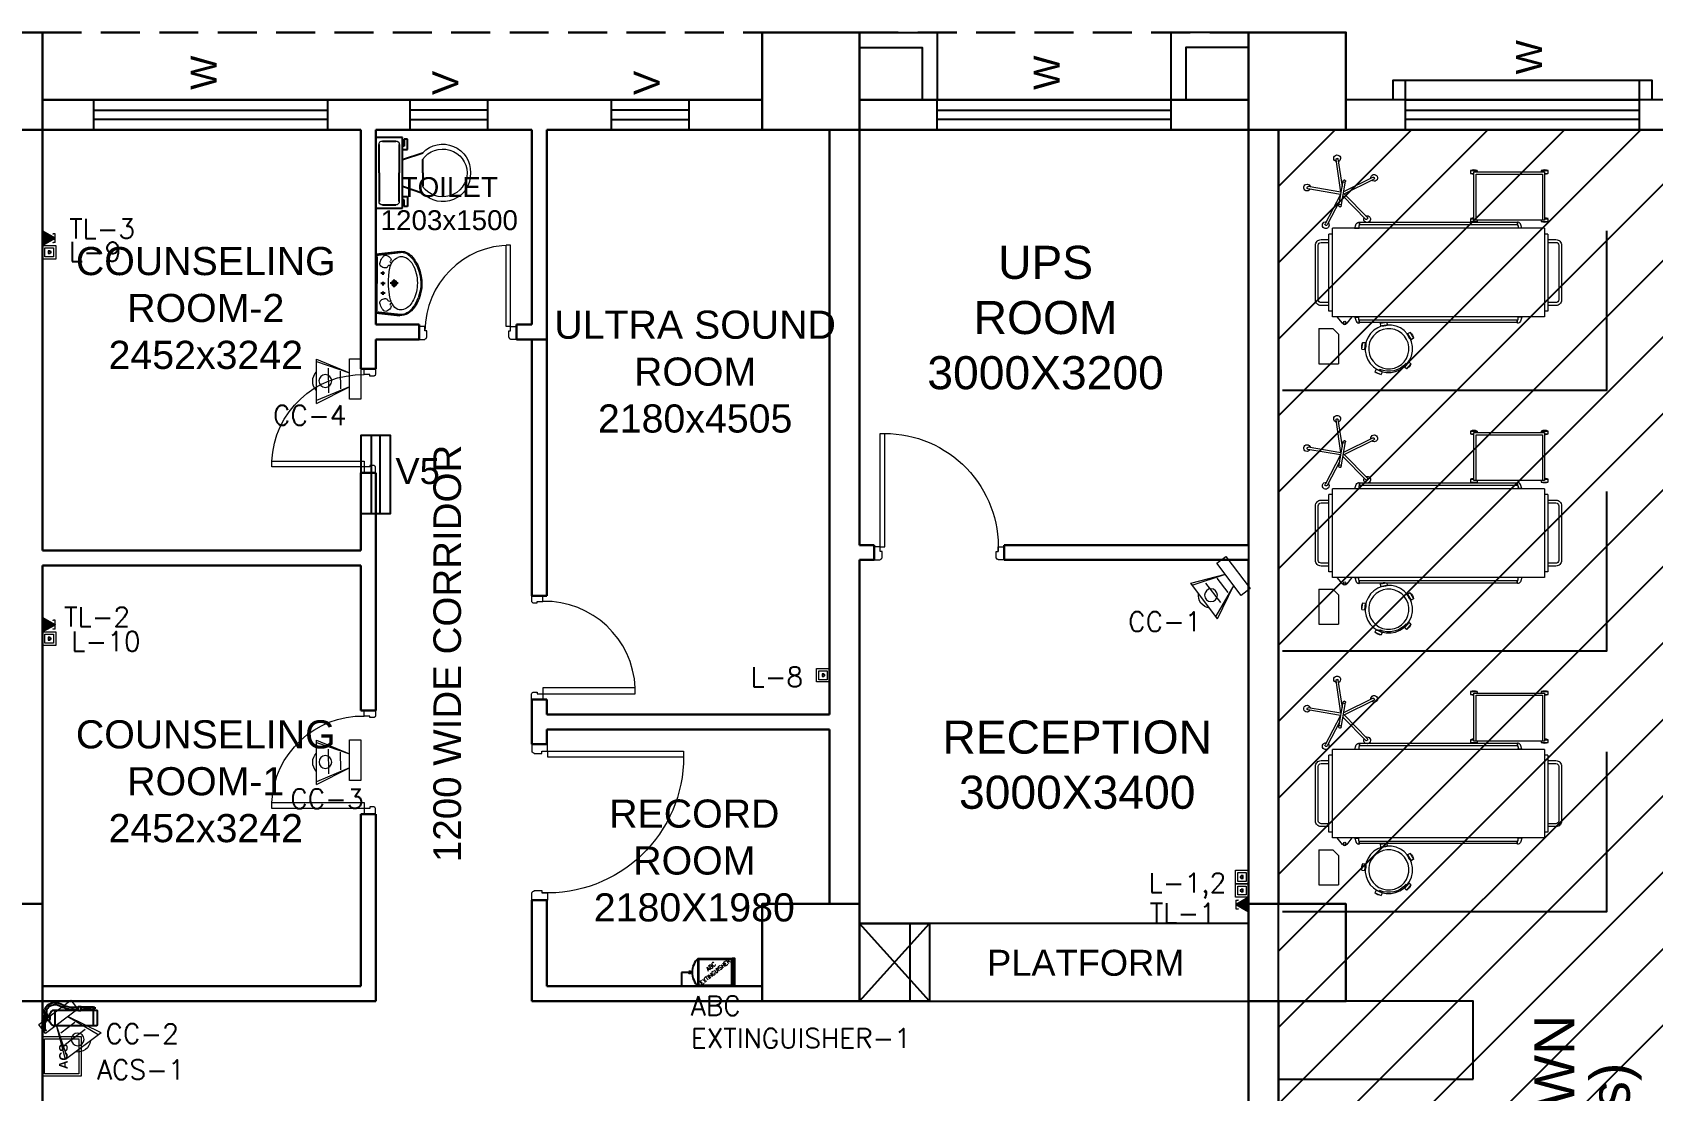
# Model space of a CAD drawing. Header units: millimetres. Extents: x 3552052 to 4144896, y -707811 to -630695.
# Drawn here: x 3829837 to 3842324, y -646092 to -637939 of the extents above; entities that cross this region are included whole.
import ezdxf
from ezdxf.enums import TextEntityAlignment as Align

# ---------------------------------------------------------------- set-up
doc = ezdxf.new("R2010")
doc.units = ezdxf.units.MM
doc.header["$LTSCALE"] = 6
doc.header["$MEASUREMENT"] = 0
doc.linetypes.add('HIDDEN', pattern=[0.375, 0.25, -0.125])
doc.layers.get('0').update_dxf_attribs({"linetype": 'CONTINUOUS', "lineweight": 0})
for name, color, linetype, lineweight in [('Bed', 33, 'CONTINUOUS', 0), ('Chajja', 7, 'CONTINUOUS', 0), ('COL', 5, 'CONTINUOUS', 0), ('D.F', 251, 'CONTINUOUS', 0), ('DIM', 7, 'CONTINUOUS', 0), ('DOOR', 44, 'CONTINUOUS', 0), ('ELE-TEL POINT', 4, 'CONTINUOUS', 0), ('ELE.LAN POINT', 3, 'CONTINUOUS', 0), ('FA-FIRE TEXT', 7, 'CONTINUOUS', 0), ('FUR', 21, 'CONTINUOUS', 0), ('JOINERY', 7, 'CONTINUOUS', 0), ('LV-ACS', 30, 'CONTINUOUS', 0), ('LV.CC CEMARA', 66, 'CONTINUOUS', 0), ('Staircase', 7, 'CONTINUOUS', 0), ('TEXT', 5, 'CONTINUOUS', 0), ('WALL', 8, 'CONTINUOUS', 0), ('Window', 161, 'CONTINUOUS', 0)]:
    doc.layers.add(name, color=color, linetype=linetype, lineweight=lineweight)
doc.layers.add('dwgmodels.com', color=250, linetype='CONTINUOUS')
doc.layers.add('FIRE EXTINGUISHER', color=7, linetype='CONTINUOUS')
doc.styles.add('ARIAL', font='arial.ttf')
doc.styles.add('ROMANS', font='romans.shx')
doc.styles.get("Standard").update_dxf_attribs({"font": 'SIMPLEX'})
doc.linetypes.add('ZIGZAG', pattern='A,0.0001,-0.2,[131,ltypeshp.shx,S=0.2,R=0,X=-0.2,Y=0],-0.4,[131,ltypeshp.shx,S=0.2,R=180,X=0.2,Y=0],-0.2', length=0.8001)

# ---------------------------------------------------------------- blocks, each defined once
blk = doc.blocks.new('A$C19B8274B')
at = {"layer": 'DOOR'}
for p, q in [((-45, 925), (-80, 925)), ((-80, 50), (-80, 925)), ((-45, 50), (-45, 925)), ((-45, 50), (-80, 50)), ((-955, -50), (-955, -47.5)), ((-940, -35), (-942.5, -35)), ((-60, -35), (-57.5, -35)), ((-45, -50), (-45, -47.5))]:
    blk.add_line(p, q, dxfattribs=at)
for points in [[(-940, 15), (-955, 15), (-955, 50), (-1000, 50), (-1000, -50), (-955, -50)], [(-940, -35), (-940, 15)], [(-60, 15), (-45, 15), (-45, 50), (0, 50), (0, -50), (-45, -50)], [(-60, -35), (-60, 15)]]:
    blk.add_lwpolyline(points, dxfattribs=at)
at = {"layer": 'DOOR', "color": 145}
blk.add_arc((-80, 50), 875, 90, 182.29244, dxfattribs=at)
at = {"layer": 'DOOR'}
for centre, start, end in [((-955, -35), 270, 0), ((-45, -35), 180, 270)]:
    blk.add_arc(centre, 12.5, start, end, dxfattribs=at)
blk = doc.blocks.new('A$C6969112B')
at = {"layer": 'Bed', "color": 8}
for p, q in [((1421, 1704), (1464, 1956)), ((1438, 1701), (1481, 1953)), ((387, 1872), (116, 1872)), ((116, 1872), (116, 1719)), ((343, 1719), (387, 1762)), ((387, 1872), (387, 1762)), ((478, 1766), (1160, 1766)), ((478, 131), (478, 1766)), ((521, 1793), (1116, 1793)), ((521, 1766), (521, 1793)), ((1116, 1766), (1116, 1793)), ((1160, 131), (1160, 1766)), ((1374, 1709), (1186, 1807)), ((1421, 1704), (1194, 1823)), ((343, 1719), (116, 1719)), ((428, 1689), (478, 1729)), ((428, 1654), (478, 1615)), ((1409, 1685), (1229, 1510)), ((1425, 1676), (1242, 1497)), ((1324, 1707), (1324, 1710)), ((1329, 1699), (1522, 1666)), ((1332, 1716), (1525, 1683)), ((1340, 1697), (1343, 1714)), ((1425, 1676), (1538, 1447)), ((1438, 1701), (1691, 1738)), ((1443, 1679), (1554, 1454)), ((1483, 1690), (1694, 1721)), ((1512, 1667), (1515, 1685)), ((1530, 1671), (1531, 1675)), ((229, 1539), (227, 1517)), ((227, 1517), (279, 1511)), ((229, 1539), (281, 1533)), ((281, 1533), (279, 1511)), ((432, 1559), (432, 1557)), ((434, 343), (434, 1557)), ((451, 343), (451, 1557)), ((453, 1559), (453, 1557)), ((476, 1595), (476, 1561)), ((1162, 1595), (1162, 1561)), ((1185, 1559), (1185, 1557)), ((1186, 343), (1186, 1557)), ((1204, 343), (1204, 1557)), ((1205, 1559), (1205, 1557)), ((55, 1439), (34, 1391)), ((54, 1382), (34, 1391)), ((75, 1430), (54, 1382)), ((75, 1430), (55, 1439)), ((72, 1402), (64, 1406)), ((429, 1399), (408, 1396)), ((408, 1396), (414, 1344)), ((429, 1399), (436, 1347)), ((436, 1347), (414, 1344)), ((76, 1196), (91, 1212)), ((116, 1161), (76, 1196)), ((130, 1178), (91, 1212)), ((120, 1198), (114, 1191)), ((116, 1161), (130, 1178)), ((347, 1187), (301, 1160)), ((313, 1141), (301, 1160)), ((358, 1168), (313, 1141)), ((358, 1168), (347, 1187)), ((1234, 703), (1212, 703)), ((1212, 703), (1212, 650)), ((1223, 650), (1212, 650)), ((1223, 131), (1223, 676)), ((1223, 676), (1594, 676)), ((1223, 659), (1577, 659)), ((1234, 703), (1234, 676)), ((1577, 659), (1577, 148)), ((1605, 703), (1583, 703)), ((1583, 703), (1583, 676)), ((1594, 676), (1594, 131)), ((1605, 650), (1594, 650)), ((1605, 703), (1605, 650)), ((432, 340), (432, 343)), ((453, 340), (453, 343)), ((476, 304), (476, 339)), ((1162, 304), (1162, 339)), ((1185, 340), (1185, 343)), ((1205, 340), (1205, 343)), ((1160, 131), (478, 131)), ((521, 105), (521, 131)), ((1116, 105), (1116, 131)), ((1223, 157), (1212, 157)), ((1212, 157), (1212, 105)), ((1577, 148), (1223, 148)), ((1594, 131), (1223, 131)), ((1234, 131), (1234, 105)), ((1583, 131), (1583, 105)), ((1605, 157), (1594, 157)), ((1605, 157), (1605, 105)), ((1116, 105), (521, 105)), ((1234, 105), (1212, 105)), ((1605, 105), (1583, 105))]:
    blk.add_line(p, q, dxfattribs=at)
for points in [[(565, 1793), (565, 1854, -0.414214), (608, 1897), (1029, 1897, -0.414214), (1073, 1854), (1073, 1793)], [(587, 1793), (587, 1854, -0.414214), (608, 1875), (1029, 1875, -0.414214), (1051, 1854), (1051, 1793)], [(476, 1593), (451, 1585, 0.318781), (430, 1563), (430, 1559), (455, 1559), (455, 1563), (476, 1563)], [(1162, 1593), (1186, 1585, -0.318781), (1208, 1563), (1208, 1559), (1182, 1559), (1182, 1563), (1162, 1563)], [(476, 307), (451, 314, -0.318781), (430, 336), (430, 340), (455, 340), (455, 336), (476, 336)], [(1162, 307), (1186, 314, 0.318781), (1208, 336), (1208, 340), (1182, 340), (1182, 336), (1162, 336)], [(1073, 105), (1073, 44, -0.414214), (1029, 0), (608, 0, -0.414214), (565, 44), (565, 105)], [(1051, 105), (1051, 44, -0.414214), (1029, 22), (608, 22, -0.414214), (587, 44), (587, 105)]]:
    blk.add_lwpolyline(points, format="xyb", dxfattribs=at)
for points in [[(432, 1557), (453, 1557)], [(476, 1595), (478, 1595)], [(476, 1561), (478, 1561)], [(1162, 1595), (1160, 1595)], [(1162, 1561), (1160, 1561)], [(1205, 1557), (1185, 1557)], [(432, 343), (453, 343)], [(476, 339), (478, 339)], [(476, 304), (478, 304)], [(1162, 339), (1160, 339)], [(1162, 304), (1160, 304)], [(1205, 343), (1185, 343)]]:
    blk.add_lwpolyline(points, dxfattribs=at)
blk.add_circle((435, 1672), 9.27, dxfattribs=at)
for centre, radius, start, end in [((441, 1672), 21.4, 125.427, 234.573), ((1289, 676), 80.7, 161.0754, 198.9246), ((1158, 676), 80.7, 0, 18.9246), ((1660, 676), 80.7, 161.0754, 180), ((1529, 676), 80.7, 341.0754, 18.9246), ((1289, 131), 80.7, 161.0754, 198.9246), ((1158, 131), 80.7, 341.0754, 0), ((1660, 131), 80.7, 180, 198.9246), ((1529, 131), 80.7, 341.0754, 18.9246)]:
    blk.add_arc(centre, radius, start, end, dxfattribs=at)
at = {"layer": 'Bed', "color": 8, "extrusion": (0, 0, -1)}
for centre, major_axis, start_param, end_param in [((1474, 1962), (18.5, 18.5), 2.86537, 8.468881), ((1471, 1955), (4.94, 4.94), 4.096329, 5.660611), ((1427, 1691), (194, 194), -0.622575, -0.609545), ((1474, 1954), (4.94, 4.94), -0.609545, 0.954736), ((1184, 1818), (18.5, 18.5), 1.608733, 7.212244), ((1189, 1814), (4.94, 4.94), 2.839692, 4.403974), ((1427, 1691), (194, 194), 4.403974, 4.417003), ((1191, 1817), (4.94, 4.94), 4.417003, 5.981285), ((1699, 1730), (18.5, 18.5), 4.122007, 9.725518), ((1331, 1705), (4.94, 4.94), 2.525533, 4.096329), ((1331, 1709), (4.94, 4.94), 4.096329, 5.667125), ((1523, 1672), (4.94, 4.94), 0.954736, 2.525533), ((1524, 1676), (4.94, 4.94), -0.61606, 0.954736), ((1692, 1731), (4.94, 4.94), -0.930219, 0.634062), ((1693, 1728), (4.94, 4.94), 0.647092, 2.211374), ((1427, 1691), (-194, 194), 2.204859, 2.217888), ((232, 1332), (-182, 20), -0.000636, 6.282549), ((261, 1590), (-57.1, 57.1), 3.707499, 4.368094), ((247, 1460), (-57.1, 57.1), 0.565907, 1.226501), ((1230, 1499), (18.5, 18.5), 0.352096, 5.955607), ((1234, 1505), (4.94, 4.94), 3.160366, 4.724648), ((1427, 1691), (-194, 194), 4.718133, 4.731162), ((114, 1384), (-57.1, 57.1), 5.588367, 6.248962), ((232, 1332), (-123, 123), 4.624291, 5.911682), ((-5, 1437), (-57.1, 57.1), 2.446775, 3.107369), ((232, 1332), (-154, 17), -0.00023, 6.282955), ((487, 1380), (-57.1, 57.1), 5.038602, 5.699197), ((357, 1363), (-57.1, 57.1), 1.897009, 2.557604), ((1237, 1502), (4.94, 4.94), 1.583055, 3.147337), ((1549, 1444), (18.5, 18.5), -0.904541, 4.69897), ((1544, 1450), (4.94, 4.94), 1.903729, 3.468011), ((1427, 1691), (194, 194), 1.8907, 1.903729), ((1547, 1451), (4.94, 4.94), 0.326418, 1.8907), ((146, 1236), (-57.1, 57.1), 4.308534, 4.969129), ((61, 1137), (-57.1, 57.1), 1.166941, 1.827536), ((363, 1107), (-57.1, 57.1), 6.205277, 6.865872), ((296, 1220), (-57.1, 57.1), 3.063684, 3.724279)]:
    blk.add_ellipse(centre, major_axis=major_axis, ratio=1, start_param=start_param, end_param=end_param, dxfattribs=at)
blk = doc.blocks.new('Z$W@#1841')
at = {"layer": 'DOOR'}
blk.add_lwpolyline([(482, 633), (482, -167), (533, -167), (533, 633)], close=True, dxfattribs=at)
for points in [[(-254, -218), (-268, -218), (-268, -167), (-317, -167), (-317, -267), (-268, -267), (-268, -265, 0.414214), (-256, -254), (-254, -254)], [(519, -218), (533, -218), (533, -167), (583, -167), (583, -267), (533, -267), (533, -265, -0.414214), (522, -254), (519, -254)]]:
    blk.add_lwpolyline(points, format="xyb", close=True, dxfattribs=at)
at = {"layer": 'DOOR', "color": 145}
blk.add_arc((518, -152), 786, 92.6177, 181.1129, dxfattribs=at)
blk = doc.blocks.new('750')
at = {"layer": 'DOOR'}
for p, q in [((-50, 705), (-47.5, 705)), ((-35, 690), (-35, 692.5)), ((-50, 45), (-47.5, 45)), ((-35, 60), (-35, 57.5)), ((50, 45), (50, 80)), ((50, 80), (675, 80)), ((50, 45), (675, 45)), ((675, 45), (675, 80))]:
    blk.add_line(p, q, dxfattribs=at)
for points in [[(15, 690), (15, 705), (50, 705), (50, 750), (-50, 750), (-50, 705)], [(-35, 690), (15, 690)], [(15, 60), (15, 45), (50, 45), (50, 0), (-50, 0), (-50, 45)], [(-35, 60), (15, 60)]]:
    blk.add_lwpolyline(points, dxfattribs=at)
for centre, start, end in [((-35, 705), 180, 270), ((-35, 45), 90, 180)]:
    blk.add_arc(centre, 12.5, start, end, dxfattribs=at)
at = {"layer": 'DOOR', "color": 145}
blk.add_arc((15, 45), 660, 0, 90, dxfattribs=at)
blk = doc.blocks.new('u46')
at = {"color": 8, "lineweight": 25}
for p, q in [((-10, 228), (175, 249)), ((-10, 220), (181, 242)), ((-1, -209), (1, 209)), ((57, 81), (29, 81)), ((62, 2), (29, 2)), ((44, 93), (44, 67)), ((44, 14), (44, -13)), ((163, 3), (102, 3)), ((133, -27), (133, 33)), ((62, -73), (29, -73)), ((44, -61), (44, -87)), ((-10, -216), (181, -238)), ((-10, -224), (175, -245))]:
    blk.add_line(p, q, dxfattribs=at)
at = {"color": 8, "extrusion": (0, 0, -1)}
for centre, major_axis, start_param, end_param in [((188, 150), (0, 99.5), -0.132539, 0.848731), ((56, 154), (0, 34), 4.33982, 5.202657), ((65, 170), (0.3, 49.2), 3.359735, 4.09512), ((145, 128), (1, 126), -1.238036, -0.892193), ((66, 199), (0, 20.7), -1.101507, 0.481509), ((62, 153), (0, 31.9), 2.620328, 3.422401), ((57, 163), (-0.3, 56.9), 0.324902, 0.965135), ((104, 118), (-0.2, 26.8), -1.278641, -0.487266), ((96, 136), (0, 7.39), -0.727724, 1.373337), ((208, 103), (0, 110), -1.431017, -0.436146), ((110, 167), (-6.08, 6.08), 4.867594, 6.265028), ((110, 165), (5.47, 5.47), 2.097053, 3.541809), ((90, 185), (0, 17.9), 0.880684, 2.260744), ((190, 138), (0, 70.9), -0.405199, 0.56573), ((186, 148), (0.1, 94.4), -0.049658, 0.838116), ((154, 79), (0, 140), 0.557563, 1.193786), ((57, 20), (0, 275), 0.806541, 1.180915), ((50, 14), (0, 294), 0.809856, 1.41441), ((13, 7), (0, 298), 1.141495, 1.637774), ((44, 81), (0.02, 6.43), 3.139035, 9.42222), ((44, 2), (0.08, 6.43), 3.12883, 9.412015), ((820, -1), (0, 732), -1.56667, -1.474079), ((888, 37), (1, 801), 4.558159, 4.668067), ((387, 48), (0, 296), -1.495794, -1.328336), ((133, 3), (0, 21.6), 3.141254, 9.424439), ((133, 3), (-0.1, 15.5), 3.145308, 9.428493), ((133, 3), (0, 10.9), 3.142047372431534, 9.42523267961112), ((35, 3), (0, 303), 1.155365, 1.952189), ((72, -2), (0, 274), 1.346594, 1.865175), ((65, -164), (0.1, 49.2), -0.960797, -0.225412), ((44, -73), (0.02, 6.43), 3.139035, 9.42222), ((62, -147), (-0.1, 31.9), -0.276767, 0.525307), ((104, -111), (0.2, 26.8), 3.628858, 4.420234), ((263, -74), (0, 167), 4.181112, 4.641559), ((56, -13), (0, 287), 1.808981, 2.322804), ((62, -11), (0, 247), 1.579809, 2.112792), ((124, -52), (0, 200), 1.868215, 2.281789), ((56, -148), (0, 34), 4.222121, 5.084958), ((145, -122), (0, 126), 4.027191, 4.373034), ((66, -193), (0, 20.7), 2.661884, 4.2449), ((57, -157), (0.3, 56.9), 2.176458, 2.816691), ((97, -128), (-0.03, 8.55), 1.455188, 3.796569), ((110, -161), (-6.08, 6.08), 4.730546, 6.12798), ((111, -159), (6.17, 6.17), 4.354779, 6.027124), ((90, -178), (0, 17.9), 0.880848, 2.260908), ((193, -126), (0, 80.1), 3.554495, 4.299548), ((181, -107), (0, 94.7), 2.890537, 3.362984), ((185, -162), (-0.1, 83.2), 2.850118, 3.264751), ((188, -160), (0, 78.1), 2.562376, 3.231693), ((163, -80), (0, 126), 2.054055, 2.802751), ((187, -138), (0, 106), 2.310552, 2.942572), ((172, -117), (0, 123), 2.127435, 2.640092)]:
    blk.add_ellipse(centre, major_axis=major_axis, ratio=1, start_param=start_param, end_param=end_param, dxfattribs=at)
blk = doc.blocks.new('rhej')
at = {"color": 8, "lineweight": 25}
for p, q in [((272, 189), (272, 266)), ((272, 266), (298, 266)), ((298, 266), (298, 215)), ((310, 279), (310, -264)), ((517, 279), (310, 279)), ((466, 254), (362, 254)), ((517, 8), (517, 279)), ((310, 111), (155, 163)), ((310, 189), (272, 189)), ((298, 215), (310, 215)), ((336, 228), (336, 8)), ((491, 8), (491, 228)), ((155, 8), (155, 111)), ((155, 8), (155, -96)), ((336, -212), (336, 8)), ((491, 8), (491, -212)), ((517, -264), (517, 8)), ((310, -96), (155, -147)), ((272, -173), (272, -251)), ((310, -173), (272, -173)), ((298, -251), (298, -199)), ((298, -199), (310, -199)), ((466, -238), (362, -238)), ((272, -251), (298, -251)), ((310, -264), (517, -264))]:
    blk.add_line(p, q, dxfattribs=at)
at = {"color": 8, "extrusion": (0, 0, -1)}
for centre, major_axis, start_param, end_param in [((359, 231), (-16.2, -16.2), 0.643501, 2.498091), ((469, 231), (16.2, -16.2), 3.785094, 5.639684), ((0, 16), (151, -151), 2.319632, 4.738539), ((1, 2), (-134, -134), 0.814663, 3.31238), ((0, 0), (-151, -151), 4.686239, 7.105146), ((1, 13), (-134, -134), 4.541602, 7.039318), ((359, -215), (-16.2, -16.2), -0.927295, 0.927295), ((469, -215), (16.2, -16.2), 5.35589, 7.21048)]:
    blk.add_ellipse(centre, major_axis=major_axis, ratio=1, start_param=start_param, end_param=end_param, dxfattribs=at)
blk = doc.blocks.new('AAA')
at = {"layer": 'D.F', "linetype": 'ByBlock', "lineweight": -3}
h = blk.add_hatch(dxfattribs=at)
h.set_pattern_fill('ANSI31', scale=3333, style=0)
h.set_pattern_definition([(45, (895212.25, 36082.3), (-294.59836, 294.59836), [])])
h.paths.add_polyline_path([(3931564.4, -681421.4), (3937894.4, -681421.4), (3937894.4, -697851.4), (3931564.4, -697851.4)])
at = {"layer": 'Chajja', "color": 7, "linetype": 'HIDDEN', "lineweight": 30, "ltscale": 200}
for p, q in [((3922039.4, -680671.4), (3927584.4, -680671.4)), ((3931334.4, -680671.4), (3928334.4, -680671.4)), ((3931334.4, -680671.4), (3928334.4, -680671.4))]:
    blk.add_line(p, q, dxfattribs=at)
at = {"layer": 'COL', "color": 7, "lineweight": 30}
for points in [[(3921289.4, -681421.4), (3922039.4, -681421.4), (3922039.4, -680671.4), (3921289.4, -680671.4)], [(3927584.4, -681421.4), (3928334.4, -681421.4), (3928334.4, -680671.4), (3927584.4, -680671.4)], [(3932084.4, -681421.4), (3931334.4, -681421.4), (3931334.4, -680671.4), (3932084.4, -680671.4)], [(3921289.4, -688136.4), (3921289.4, -687386.4), (3922039.4, -687386.4), (3922039.4, -688136.4)], [(3927584.4, -688136.4), (3927584.4, -687386.4), (3928334.4, -687386.4), (3928334.4, -688136.4)], [(3931334.4, -688136.4), (3931334.4, -687386.4), (3932084.4, -687386.4), (3932084.4, -688136.4)]]:
    blk.add_lwpolyline(points, close=True, dxfattribs=at)
at = {"layer": 'D.F', "color": 7, "linetype": 'ByBlock', "lineweight": -3}
blk.add_line((3934344.4, -681041.4), (3932544.4, -681041.4), dxfattribs=at)
at = {"layer": 'D.F', "color": 7, "lineweight": -3}
for p, q in [((3937374.4, -681191.4), (3932084.4, -681191.4)), ((3937374.4, -681421.4), (3932084.4, -681421.4))]:
    blk.add_line(p, q, dxfattribs=at)
at = {"layer": 'D.F', "color": 7, "linetype": 'ByBlock', "lineweight": -3}
for points in [[(3932544.4, -681191.4), (3932544.4, -681041.4), (3932444.4, -681041.4), (3932444.4, -681191.4)], [(3934444.4, -681191.4), (3934444.4, -681041.4), (3934344.4, -681041.4), (3934344.4, -681191.4)]]:
    blk.add_lwpolyline(points, dxfattribs=at)
at = {"layer": 'D.F', "color": 7, "linetype": 'Continuous', "lineweight": -3}
for points in [[(3934344.4, -681191.4), (3934344.4, -681421.4), (3932544.4, -681421.4), (3932544.4, -681191.4)], [(3934344.4, -681271.4), (3934344.4, -681341.4), (3932544.4, -681341.4), (3932544.4, -681271.4)]]:
    blk.add_lwpolyline(points, close=True, dxfattribs=at)
at = {"layer": 'D.F', "color": 7, "linetype": 'ZIGZAG', "lineweight": -3, "ltscale": 10, "flags": 128}
for points in [[(3931594.4, -683428.9), (3934093.9, -683428.9), (3934093.9, -682200.1)], [(3931594.4, -685436.4), (3934093.9, -685436.4), (3934093.9, -684207.6)], [(3931594.4, -687443.9), (3934093.9, -687443.9), (3934093.9, -686215.1)]]:
    blk.add_lwpolyline(points, dxfattribs=at)
at = {"layer": 'D.F', "color": 7, "lineweight": -3, "ltscale": 15}
blk.add_lwpolyline([(3933064.4, -688736.4), (3933064.4, -688136.4), (3931564.4, -688136.4), (3931564.4, -688736.4)], close=True, dxfattribs=at)
at = {"layer": 'FUR', "color": 8, "lineweight": -3, "ltscale": 15}
for points in [[(3928334.4, -688136.4), (3928334.4, -687536.4), (3928874.4, -687536.4), (3928874.4, -688136.4)], [(3931334.4, -688136.4), (3931334.4, -687536.4), (3928334.4, -687536.4), (3928334.4, -688136.4)]]:
    blk.add_lwpolyline(points, close=True, dxfattribs=at)
at = {"layer": 'FUR', "lineweight": -3, "ltscale": 15, "elevation": 0}
blk.add_lwpolyline([(3931334.4, -688136.2), (3931334.4, -687536.2), (3928724.4, -687536.2), (3928724.4, -688136.2)], close=True, dxfattribs=at)
at = {"layer": 'Staircase', "color": 8, "lineweight": -3}
for points in [[(3928874.4, -688136.4), (3928334.4, -687536.4)], [(3928334.4, -688136.4), (3928874.4, -687536.4)]]:
    blk.add_lwpolyline(points, dxfattribs=at)
at = {"layer": 'WALL', "color": 7, "linetype": 'ByBlock', "lineweight": 30}
for p, q in [((3927584.4, -681191.4), (3922039.4, -681191.4)), ((3924491.6, -681421.4), (3922039.4, -681421.4)), ((3922039.4, -684663.9), (3922039.4, -681421.4)), ((3924491.6, -681421.4), (3924491.6, -683263.9)), ((3924606.6, -681421.4), (3924606.6, -682921.4)), ((3925809.6, -681421.4), (3925809.6, -682921.4)), ((3925924.6, -681421.4), (3925924.6, -683036.4)), ((3928104.5, -685926.4), (3928104.4, -681421.4)), ((3928334.4, -681421.4), (3928334.5, -684621.4)), ((3928334.5, -684621.3), (3928334.4, -681421.4)), ((3931564.4, -687386.4), (3931564.4, -681421.4)), ((3924606.6, -682921.4), (3924941.6, -682921.4)), ((3924941.6, -683036.4), (3924941.6, -682921.4)), ((3925691.6, -682921.4), (3925809.6, -682921.4)), ((3925691.6, -683036.4), (3925691.6, -682921.4)), ((3924606.6, -683036.4), (3924606.6, -683263.9)), ((3924606.6, -683036.4), (3924941.6, -683036.4)), ((3925691.6, -683036.4), (3925924.6, -683036.4)), ((3925809.6, -683036.4), (3925809.6, -685011.4)), ((3925924.6, -683036.4), (3925924.6, -685011.4)), ((3924606.6, -683263.9), (3924491.6, -683263.9)), ((3924491.6, -684063.9), (3924491.6, -684663.9)), ((3924606.6, -684063.9), (3924491.6, -684063.9)), ((3924606.6, -684063.9), (3924606.6, -685895.1)), ((3928449.2, -684621.4), (3928334.5, -684621.4)), ((3928449.2, -684736.4), (3928449.2, -684621.4)), ((3931334.4, -684621.4), (3929449.5, -684621.4)), ((3929449.5, -684621.4), (3929449.5, -684736.4)), ((3924491.6, -684663.9), (3922039.4, -684663.9)), ((3928334.4, -687386.4), (3928334.5, -684736.3)), ((3928334.5, -684736.4), (3928334.4, -687386.4)), ((3928449.2, -684736.4), (3928334.5, -684736.4)), ((3931334.4, -684736.4), (3929449.5, -684736.4)), ((3924491.6, -684778.9), (3922039.4, -684778.9)), ((3922039.4, -687386.4), (3922039.4, -684778.9)), ((3924491.6, -684778.9), (3924491.6, -685895.1)), ((3925809.6, -685011.4), (3925924.6, -685011.4)), ((3925809.6, -685811.4), (3925809.6, -686156.4)), ((3925809.6, -685811.4), (3925924.6, -685811.4)), ((3925924.6, -685811.4), (3925924.6, -685926.4)), ((3925924.6, -685926.4), (3928104.4, -685926.4)), ((3925924.6, -686041.4), (3928104.4, -686041.4)), ((3925924.6, -686041.4), (3925924.6, -686156.4)), ((3928104.5, -687386.4), (3928104.5, -686041.4)), ((3925809.6, -686156.4), (3925924.6, -686156.4)), ((3924491.6, -686695.1), (3924491.6, -688021.4)), ((3924491.6, -686695.1), (3924491.6, -688021.4)), ((3924606.6, -686695.1), (3924491.6, -686695.1)), ((3924606.6, -686695.1), (3924606.6, -688136.4)), ((3925809.6, -687356.4), (3925809.6, -688136.4)), ((3925809.6, -687356.4), (3925924.6, -687356.4)), ((3925924.6, -687356.4), (3925924.6, -688021.4)), ((3924491.6, -688021.4), (3922039.4, -688021.4)), ((3922039.4, -688911.4), (3922039.4, -688136.4)), ((3924606.6, -688136.4), (3922039.4, -688136.4)), ((3925809.6, -688136.4), (3927584.4, -688136.4)), ((3925924.6, -688021.4), (3927584.4, -688021.4)), ((3931334.4, -691176.5), (3931334.4, -688136.4)), ((3931564.4, -691176.5), (3931564.4, -688136.4))]:
    blk.add_line(p, q, dxfattribs=at)
at = {"layer": 'WALL', "color": 7, "lineweight": 30}
for p, q in [((3931334.4, -681191.4), (3928334.4, -681191.4)), ((3925809.6, -681421.4), (3924606.6, -681421.4)), ((3927584.4, -681421.4), (3925924.6, -681421.4)), ((3931334.4, -681421.4), (3928334.4, -681421.4)), ((3931334.4, -684621.4), (3931334.4, -681421.4)), ((3931334.4, -687386.4), (3931334.4, -684736.4)), ((3924606.6, -685895.1), (3924491.6, -685895.1))]:
    blk.add_line(p, q, dxfattribs=at)
at = {"layer": 'WALL', "color": 7, "linetype": 'ByBlock', "lineweight": -3}
for points in [[(3928334.4, -680671.4), (3928934.4, -680671.4), (3928934.4, -681191.4)], [(3928334.4, -680671.4), (3928934.4, -680671.4), (3928934.4, -681191.4)], [(3931334.4, -680671.4), (3930734.4, -680671.4), (3930734.4, -681191.4)], [(3928334.4, -680786.4), (3928819.4, -680786.4), (3928819.4, -681191.4)], [(3928334.4, -680786.4), (3928819.4, -680786.4), (3928819.4, -681191.4)], [(3931334.4, -680786.4), (3930849.4, -680786.4), (3930849.4, -681191.4)], [(3920776.8, -681421.4), (3924491.6, -681421.4)], [(3924606.6, -681421.4), (3925809.6, -681421.4)], [(3925924.6, -681421.4), (3931334.4, -681421.4), (3931334.4, -687386.4)]]:
    blk.add_lwpolyline(points, dxfattribs=at)
at = {"layer": 'WALL', "color": 7, "linetype": 'ByBlock', "lineweight": -3, "elevation": 0}
for points in [[(3931334.4, -680671.4), (3930734.4, -680671.4), (3930734.4, -681191.4)], [(3931334.4, -680786.4), (3930849.4, -680786.4), (3930849.4, -681191.4)]]:
    blk.add_lwpolyline(points, dxfattribs=at)
at = {"layer": 'WALL', "color": 7, "linetype": 'ByBlock', "lineweight": -3}
blk.add_lwpolyline([(3931564.4, -681421.4), (3937894.4, -681421.4), (3937894.4, -697851.4), (3931564.4, -697851.4)], close=True, dxfattribs=at)
at = {"layer": 'Window', "color": 7, "lineweight": -3}
for points in [[(3924235.7, -681191.2), (3924235.7, -681421.2), (3922435.7, -681421.2), (3922435.7, -681191.2)], [(3925469.7, -681421.2), (3925469.7, -681191.2), (3924869.7, -681191.2), (3924869.7, -681421.2)], [(3927021.8, -681421.2), (3927021.8, -681191.2), (3926421.8, -681191.2), (3926421.8, -681421.2)], [(3930734.4, -681191.2), (3930734.4, -681421.2), (3928934.4, -681421.2), (3928934.4, -681191.2)], [(3930734.4, -681191.2), (3930734.4, -681421.2), (3928934.4, -681421.2), (3928934.4, -681191.2)], [(3924235.7, -681271.2), (3924235.7, -681341.2), (3922435.7, -681341.2), (3922435.7, -681271.2)], [(3925469.7, -681341.2), (3925469.7, -681271.2), (3924869.7, -681271.2), (3924869.7, -681341.2)], [(3927021.8, -681341.2), (3927021.8, -681271.2), (3926421.8, -681271.2), (3926421.8, -681341.2)], [(3930734.4, -681271.2), (3930734.4, -681341.2), (3928934.4, -681341.2), (3928934.4, -681271.2)], [(3930734.4, -681271.2), (3930734.4, -681341.2), (3928934.4, -681341.2), (3928934.4, -681271.2)], [(3924491.6, -684377.3), (3924721.6, -684377.3), (3924721.6, -683777.3), (3924491.6, -683777.3)], [(3924571.6, -684377.3), (3924641.6, -684377.3), (3924641.6, -683777.3), (3924571.6, -683777.3)]]:
    blk.add_lwpolyline(points, close=True, dxfattribs=at)
at = {"layer": 'Window', "color": 7, "linetype": 'Continuous', "lineweight": -3}
for points in [[(3924235.7, -681191.4), (3924235.7, -681421.4), (3922435.7, -681421.4), (3922435.7, -681191.4)], [(3925469.7, -681421.4), (3925469.7, -681191.4), (3924869.7, -681191.4), (3924869.7, -681421.4)], [(3930734.4, -681191.4), (3930734.4, -681421.4), (3928934.4, -681421.4), (3928934.4, -681191.4)], [(3930734.4, -681191.4), (3930734.4, -681421.4), (3928934.4, -681421.4), (3928934.4, -681191.4)], [(3924235.7, -681271.4), (3924235.7, -681341.4), (3922435.7, -681341.4), (3922435.7, -681271.4)], [(3925469.7, -681341.4), (3925469.7, -681271.4), (3924869.7, -681271.4), (3924869.7, -681341.4)], [(3930734.4, -681271.4), (3930734.4, -681341.4), (3928934.4, -681341.4), (3928934.4, -681271.4)], [(3930734.4, -681271.4), (3930734.4, -681341.4), (3928934.4, -681341.4), (3928934.4, -681271.4)]]:
    blk.add_lwpolyline(points, close=True, dxfattribs=at)
at = {"layer": 'D.F', "color": 7, "lineweight": -3, "rotation": 90}
for p in [(3933746.5, -683340.7), (3933746.5, -685348.2), (3933746.5, -687355.7)]:
    blk.add_blockref('A$C6969112B', p, dxfattribs=at)
at = {"layer": 'DOOR', "color": 8, "lineweight": -3, "rotation": 89.99999999999999}
blk.add_blockref('750', (3925691.6, -682986.4), dxfattribs=at)
at = {"layer": 'DOOR', "color": 8, "linetype": 'Continuous', "lineweight": -3}
for name, p, xscale, yscale, zscale, rotation in [('Z$W@#1841', (3924368.9, -683545.9), -0.8888888889923692, 0.8888888889923692, 0.8888888888759539, 89.99999999999967), ('Z$W@#1841', (3926044.3, -685293.5), 0.8888888889923692, 0.8888888889923692, 0.8888888889923692, 270), ('Z$W@#1841', (3924368.9, -686177.1), -0.8888888889923692, 0.8888888889923692, 0.8888888888759539, 89.99999999999967), ('A$C19B8274B', (3925869.6, -686156.4), -1.2, 1.2, 1.2, 269.9999999999842)]:
    blk.add_blockref(name, p, dxfattribs=dict(at, xscale=xscale, yscale=yscale, zscale=zscale, rotation=rotation))
at = {"layer": 'DOOR', "color": 8, "linetype": 'Continuous', "lineweight": -3, "xscale": -1, "rotation": 359.9999999999843}
blk.add_blockref('A$C19B8274B', (3928449.5, -684686.4), dxfattribs=at)
at = {"layer": 'WALL', "color": 8, "linetype": 'ByBlock', "lineweight": -3, "rotation": 180}
blk.add_blockref('rhej', (3925123.9, -681746.2), dxfattribs=at)
at = {"layer": 'WALL', "color": 8, "linetype": 'ByBlock', "lineweight": -3}
blk.add_blockref('u46', (3924616.8, -682607.3), dxfattribs=at)
at = {"layer": 'D.F', "color": 7, "lineweight": -3, "style": 'ARIAL', "width": 1}
blk.add_text('W', height=200, rotation=90, dxfattribs=at).set_placement((3933595.6, -680994.8))
at = {"layer": 'D.F', "color": 7, "linetype": 'Continuous', "lineweight": -3, "style": 'ARIAL'}
for s, p in [('STEP DOWN', (3933843.2, -689536.5)), ('(10 Beds)', (3934272.1, -689536.5))]:
    blk.add_text(s, height=306.13, rotation=90, dxfattribs=at).set_placement(p, align=Align.CENTER)
at = {"layer": 'DIM', "color": 7, "lineweight": -3, "style": 'ARIAL'}
blk.add_text('1200 WIDE CORRIDOR', height=212.5, rotation=90, dxfattribs=at).set_placement((3925327.7, -685456.3), align=Align.BOTTOM_CENTER)
at = {"layer": 'DIM', "color": 7, "lineweight": -3, "attachment_point": 5, "style": 'ARIAL'}
for s, insert, char_height, width in [('TOILET\\P1203x1500', (3925173.9, -681991.8), 153, 1626.956), ('COUNSELING\\PROOM-2\\P2452x3242', (3923297.1, -682796.1), 216.75, 2086.034), ('UPS\\PROOM 3000X3200', (3929769.2, -682870.1), 255, 2294.815), ('ULTRA SOUND\\PROOM\\P2180x4505', (3927068.5, -683286.4), 216.75, 2086.034), ('COUNSELING\\PROOM-1\\P2452x3242', (3923297.1, -686442.8), 216.75, 2086.034), ('RECEPTION\\P3000X3400', (3930013.2, -686315.3), 255, 2294.815), ('RECORD\\PROOM 2180X1980', (3927062.3, -687053.4), 216.75, 2086.034)]:
    blk.add_mtext(s, dxfattribs=dict(at, insert=insert, char_height=char_height, width=width))
at = {"layer": 'JOINERY', "lineweight": -3, "style": 'ARIAL', "width": 1}
for s, p in [('W', (3923380, -681113.7)), ('W', (3929878.7, -681113.7)), ('W', (3929878.7, -681113.7)), ('V', (3925243.5, -681153.6)), ('V', (3926795.6, -681153.6))]:
    blk.add_text(s, height=200, rotation=90, dxfattribs=at).set_placement(p)
at = {"layer": 'JOINERY', "color": 7, "lineweight": -3, "style": 'ARIAL', "width": 1}
for s, p in [('W', (3923380, -681113.9)), ('W', (3929878.7, -681113.9)), ('W', (3929878.7, -681113.9)), ('V', (3925243.5, -681153.7))]:
    blk.add_text(s, height=200, rotation=90, dxfattribs=at).set_placement(p)
at = {"layer": 'JOINERY', "lineweight": -3, "style": 'ARIAL', "width": 1}
blk.add_text('V5', height=200, dxfattribs=at).set_placement((3924759.2, -684151.1))
at = {"layer": 'TEXT', "color": 0, "lineweight": -3, "insert": (3930079.1, -687841.5), "char_height": 200, "width": 2294.815, "attachment_point": 5, "style": 'ARIAL'}
blk.add_mtext('PLATFORM', dxfattribs=at)
blk = doc.blocks.new('tel')
at = {"layer": 'ELE-TEL POINT', "ltscale": 30}
h = blk.add_hatch(dxfattribs=at)
h.set_pattern_fill('ANSI31', color=4, scale=19.025387, style=0)
h.set_pattern_definition([(45, (-98.626, 0.184), (-42.7132, 42.7132), [])])
h.paths.add_polyline_path([(-99, 0), (840, 1654), (1778, -3)])
at = {"layer": 'ELE-TEL POINT', "color": 4, "ltscale": 30}
for p, q in [((-99, 0), (840, 1654)), ((1778, -3), (-99, 0)), ((840, 1654), (1778, -3))]:
    blk.add_line(p, q, dxfattribs=at)
at = {"layer": 'ELE-TEL POINT', "color": 4, "ltscale": 12}
for p, q in [((276, 1648), (275, 1398)), ((1404, 1646), (1403, 1396))]:
    blk.add_line(p, q, dxfattribs=at)
at = {"layer": 'ELE-TEL POINT', "color": 4, "linetype": 'Continuous', "ltscale": 12}
blk.add_line((276, 1648), (1404, 1646), dxfattribs=at)
at = {"layer": 'ELE-TEL POINT', "color": 4, "ltscale": 30, "const_width": 95.1}
for points in [[(227, 1363, 1), (323, 1363, 1)], [(1355, 1361, 1), (1451, 1361, 1)]]:
    blk.add_lwpolyline(points, format="xyb", close=True, dxfattribs=at)
blk = doc.blocks.new('Voice')
at = {"layer": 'ELE.LAN POINT', "color": 6}
for points in [[(0, -32), (128, -32), (128, 92), (0, 92)], [(22, -10), (106, -10), (106, 70), (22, 70)], [(77, 21), (70, 21), (70, 12), (58, 12), (58, 21), (51, 21), (51, 39), (77, 39)], [(76, 23), (68, 23), (68, 13), (59, 13), (59, 23), (52, 23), (52, 37), (76, 37)]]:
    blk.add_lwpolyline(points, close=True, dxfattribs=at)
blk = doc.blocks.new('FIRE EXTINGUISHER')
at = {"layer": 'FIRE EXTINGUISHER', "color": 1, "ltscale": 0.1}
for p, q in [((-0.112, 1.728), (-0.548, 1.728)), ((-0.112, 1.481), (-0.112, 1.728)), ((-0.112, 1.365), (-0.112, 1.423))]:
    blk.add_line(p, q, dxfattribs=at)
for points in [[(0.372, 1.149), (0.372, -0.029), (-0.597, -0.029), (-0.597, 1.149)], [(0.35, 1.127), (0.35, -0.007), (-0.575, -0.007), (-0.575, 1.127)], [(-0.084, 1.481), (-0.141, 1.481), (-0.141, 1.423), (-0.084, 1.423)], [(-0.597, -0.124), (0.372, -0.124), (0.372, -0.029), (-0.597, -0.029)], [(-0.575, -0.102), (0.35, -0.102), (0.35, -0.052), (-0.575, -0.052)]]:
    blk.add_lwpolyline(points, close=True, dxfattribs=at)
blk.add_arc((-0.112, 0.712), 0.653, 42.0434, 137.9121, dxfattribs=at)
at = {"layer": 'FIRE EXTINGUISHER', "color": 1, "ltscale": 0.1, "insert": (-0.146, 0.52, -243.239), "char_height": 0.139, "width": 0.31903, "attachment_point": 8, "rotation": 308.636}
blk.add_mtext('ABC EXTINGUISHER', dxfattribs=at)
blk = doc.blocks.new('CC CEMARA')
at = {"layer": 'LV.CC CEMARA', "linetype": 'ByBlock'}
for p, q in [((94.5, -242.4), (18.6, -67.1)), ((18.6, -67.1), (104.2, -230.6)), ((46.7, -104.5), (105.3, -34.9)), ((239.6, -66.6), (64.7, -12.2)), ((232.1, -75.7), (64.7, -12.2)), ((81.3, -159.1), (162.8, -62.4)), ((94.5, -242.4), (239.6, -66.6))]:
    blk.add_line(p, q, dxfattribs=at)
blk.add_lwpolyline([(110.8, 42.8), (66.4, 79.7), (-66.4, -79.7), (-22, -116.7)], close=True, dxfattribs=at)
blk.add_circle((133.5, -123.5), 32.9, dxfattribs=at)
blk.add_arc((131.6, -123.6), 66.7, 275.37023, 5.54124, dxfattribs=at)
blk = doc.blocks.new('ACS')
at = {"layer": 'LV-ACS'}
for points in [[(-346, 0), (346, 0), (346, -681), (-346, -681)], [(-306, -40), (306, -40), (306, -641), (-306, -641)]]:
    blk.add_lwpolyline(points, close=True, dxfattribs=at)
at = {"layer": 'LV-ACS', "color": 0, "insert": (-224, -295), "char_height": 150, "width": 1536.56, "attachment_point": 1}
blk.add_mtext('{\\fArial|b1|i0|c0|p34;ACS}', dxfattribs=at)
blk = doc.blocks.new('Fire Extinguisher_side_dwgmodels.com')
at = {"color": 0}
for p, q in [((-35, 403), (-24, 403)), ((-35, 403), (-35, 387)), ((-35, 401), (-24, 401)), ((-35, 400), (-24, 400)), ((-35, 391), (-24, 391)), ((-35, 390), (-24, 390)), ((-35, 387), (-24, 387)), ((-19, 401), (-14, 401)), ((-19, 401), (-19, 389)), ((-19, 389), (-14, 389)), ((-16, 384), (16, 384)), ((-16, 384), (-16, 368)), ((-15, 419), (73, 426)), ((-15, 419), (-14, 403)), ((-15, 387), (15, 387)), ((-15, 386), (-15, 384)), ((-15, 386), (15, 386)), ((-13, 405), (-14, 411)), ((12, 403), (-14, 403)), ((-14, 387), (-14, 403)), ((-10, 407), (11, 406)), ((-9, 405), (-10, 407)), ((-10, 405), (11, 404)), ((-3, 397), (-5, 398)), ((3, 397), (5, 398)), ((11, 408), (10, 408)), ((10, 408), (11, 408)), ((11, 406), (16, 406)), ((12, 404), (37, 403)), ((14, 403), (12, 403)), ((14, 400), (14, 403)), ((14, 387), (14, 399)), ((15, 386), (15, 384)), ((16, 384), (16, 368)), ((18, 411), (18, 408)), ((18, 410), (38, 409)), ((20, 414), (36, 416)), ((36, 416), (77, 422)), ((-60, 326), (60, 326)), ((-83, 27), (-83, 28)), ((-69, 28), (-83, 28)), ((-83, 27), (-69, 27)), ((-82, 27), (-82, 16)), ((-82, 18), (-70, 18)), ((-70, 16), (-82, 16)), ((-70, 27), (-70, 16)), ((-69, 27), (-69, 28)), ((-60, 30), (60, 30))]:
    blk.add_line(p, q, dxfattribs=at)
for points in [[(-35, 402), (-38, 402), (-43, 403, 0.221592), (-86, 392, 0.368254), (-108, 279, -0.110132), (-83, 196, -0.031281), (-83, 144, 1.053637)], [(-35, 389), (-38, 389), (-48, 388, 0.176974), (-76, 380, 0.368254), (-94, 287, -0.110132), (-67, 197, -0.030795), (-67, 144, -0.030795)], [(1, 391), (0, 400, 0.921151), (0, 400), (-1, 391)], [(38, 403), (84, 402, -0.246805), (95, 396, 0.43613), (98, 396, 0.479518), (90, 406), (39, 409)], [(-16, 368, 0.097205), (-47, 355, 0.239427), (-60, 336), (-60, 144)], [(-60, 124), (-60, 3, 0.224832), (-57, 0), (57, 0, 0.224832), (60, 3), (60, 336, 0.239427), (47, 355, 0.097205), (16, 368)], [(-58, 144), (-86, 144, 0.414214), (-88, 142), (-88, 126, 0.414214), (-86, 124), (-58, 124)], [(-69, 28, 0.414214), (-66, 31), (-66, 50), (-86, 50), (-86, 31, 0.414214), (-83, 28)]]:
    blk.add_lwpolyline(points, format="xyb", dxfattribs=at)
blk.add_lwpolyline([(-58, 144), (-58, 124)], dxfattribs=at)
for centre, radius in [((-11, 405), 0.818), ((0, 395), 8), ((0, 395), 7.35)]:
    blk.add_circle(centre, radius, dxfattribs=at)
for centre, radius, start, end in [((-24, 396), 7.45, 50.2127, 88.8117), ((-24, 403), 1.98, 271.9881, 358.9526), ((-26, 395), 5.13, 297.4534, 62.5466), ((-24, 388), 1.98, 1.0474, 88.0119), ((-24, 395), 7.45, 271.1883, 309.7873), ((-15, 386), 0.8, 90, 270), ((-11, 405), 1.96, 184.1612, 4.1612), ((0, 395), 5.65, 31.9163, 148.0837), ((0, 395), 3.41, 97.2416, 148.0837), ((0, 390), 1.22, 124.6063, 55.8009), ((0, 395), 3.41, 31.9163, 83.9526), ((10, 408), 0.343, 90, 270), ((25, 408), 14, 181.0255, 178.2204), ((25, 408), 13.6, 181.0585, 178.1631), ((11, 408), 0.343, 270, 90), ((15, 386), 0.8, 270, 90), ((16, 408), 2.4, 266.9201, 4.1612), ((21, 411), 2.4, 97.9905, 184.1612), ((73, 422), 4, 4.1612, 94.1612), ((-2952, 155), 2870, 357.8899, 359.3758), ((-2950, 155), 2884, 357.9004, 359.3789)]:
    blk.add_arc(centre, radius, start, end, dxfattribs=at)
blk.add_ellipse((0, 368), major_axis=(-16, 0), ratio=0.208077, start_param=0, end_param=3.141593, dxfattribs=at)

msp = doc.modelspace()

# ---------------------------------------------------------------- block references
at = {"color": 0, "lineweight": -3}
msp.add_blockref('AAA', (-92123.9, 42732.5), dxfattribs=at)
at = {"layer": 'dwgmodels.com', "color": 1, "xscale": -1, "rotation": 90}
msp.add_blockref('Fire Extinguisher_side_dwgmodels.com', (3830335.5, -645532.5), dxfattribs=at)
at = {"layer": 'ELE-TEL POINT', "color": 0, "lineweight": -3, "ltscale": 30, "yscale": 0.05960958292234884, "zscale": 0.05960958292234884}
for p, xscale, rotation in [((3829915.5, -639574.9), -0.05960958292234837, 269.8929051788796), ((3829915.5, -642552.4), -0.05960958292234838, 269.8929051788796), ((3839210.5, -644608.9), -0.0596095829223484, 89.89290517887963)]:
    msp.add_blockref('tel', p, dxfattribs=dict(at, xscale=xscale, rotation=rotation))
at = {"layer": 'ELE.LAN POINT', "color": 7, "lineweight": 30, "xscale": -0.8135966191344682, "yscale": 0.8135966191344682, "zscale": 0.8135966191344682}
for p, rotation in [((3829990.4, -639580.7), 89.99999999999993), ((3829990.4, -642558.2), 89.99999999999993), ((3835954.6, -642839.9), 89.99999999999993), ((3839135.7, -644499), 270), ((3839135.7, -644603), 270)]:
    msp.add_blockref('Voice', p, dxfattribs=dict(at, rotation=rotation))
at = {"layer": 'FIRE EXTINGUISHER', "color": 0, "lineweight": -3, "xscale": 221.759849953912, "yscale": 221.759849953912, "zscale": 221.759849953912, "rotation": 89.99999999961115}
msp.add_blockref('FIRE EXTINGUISHER', (3835223.7, -645156.4), dxfattribs=at)
at = {"layer": 'LV-ACS', "color": 0, "lineweight": -3, "xscale": 0.4402729995893681, "yscale": 0.4402729995893681, "zscale": 0.4402729995893681, "rotation": 89.99999999999999}
msp.add_blockref('ACS', (3829913.5, -645828.5), dxfattribs=at)
at = {"layer": 'LV.CC CEMARA', "lineweight": -3, "yscale": 1.5, "zscale": 1.5}
for p, xscale, rotation in [((3832367.6, -640610.1), -1.500000000000001, 320.2183695085612), ((3839129.2, -642100), -1.500000000000001, 357.2623958888427), ((3832367.7, -643546.4), -1.500000000000001, 320.2183695085612), ((3830010.4, -645489.2), -1.5, 87.26239588884246)]:
    msp.add_blockref('CC CEMARA', p, dxfattribs=dict(at, xscale=xscale, rotation=rotation))

# ---------------------------------------------------------------- texts
at = {"layer": 'FA-FIRE TEXT', "color": 200, "lineweight": -3, "char_height": 150, "width": 349.838, "attachment_point": 1, "style": 'ROMANS'}
for s, insert in [('{\\C256;TL-3}', (3830121.2, -639375.8)), ('{\\C256;L-9}', (3830118.1, -639553.3)), ('{\\C256;CC-4}', (3831691.2, -640814.9)), ('{\\C256;TL-2}', (3830081.9, -642366.8)), ('{\\C256;CC-1}', (3838281, -642403.3)), ('{\\C256;L-10}', (3830136.8, -642555.8)), ('{\\C256;L-8}', (3835372.3, -642830.1)), ('{\\C256;CC-3}', (3831823.9, -643768.7)), ('{\\C256;L-1,2}', (3838439.9, -644415.9)), ('{\\C256;TL-1}', (3838449, -644649)), ('{\\C256;ABC EXTINGUISHER-1}', (3834911.2, -645364.1)), ('{\\C256;CC-2}', (3830400, -645579)), ('{\\C256;ACS-1}', (3830334.6, -645855.9))]:
    msp.add_mtext(s, dxfattribs=dict(at, insert=insert))

doc.saveas('drawing.dxf')
